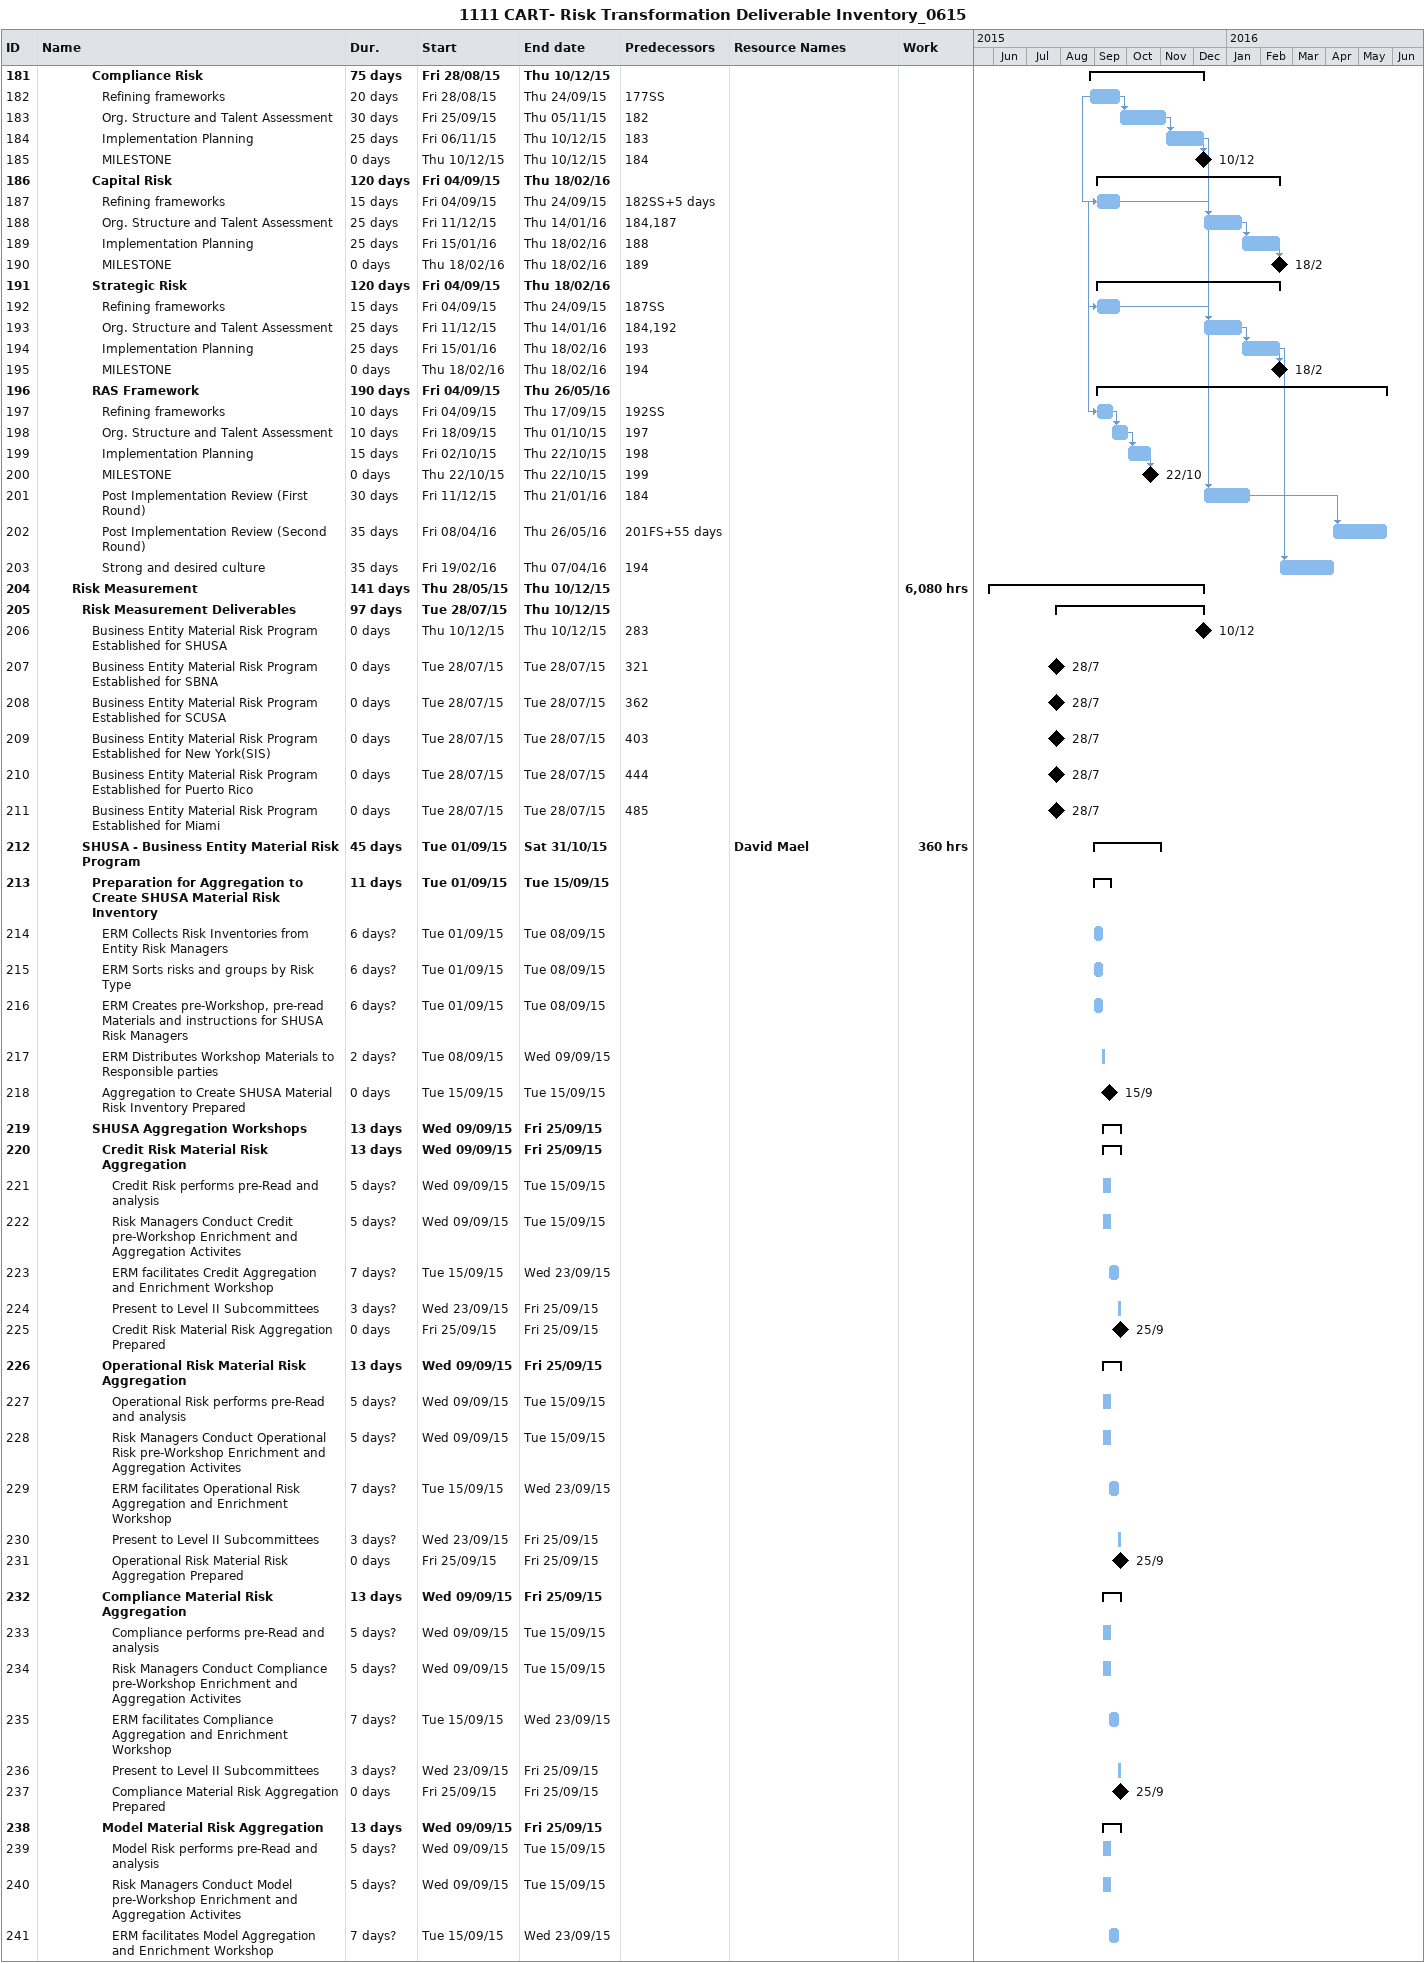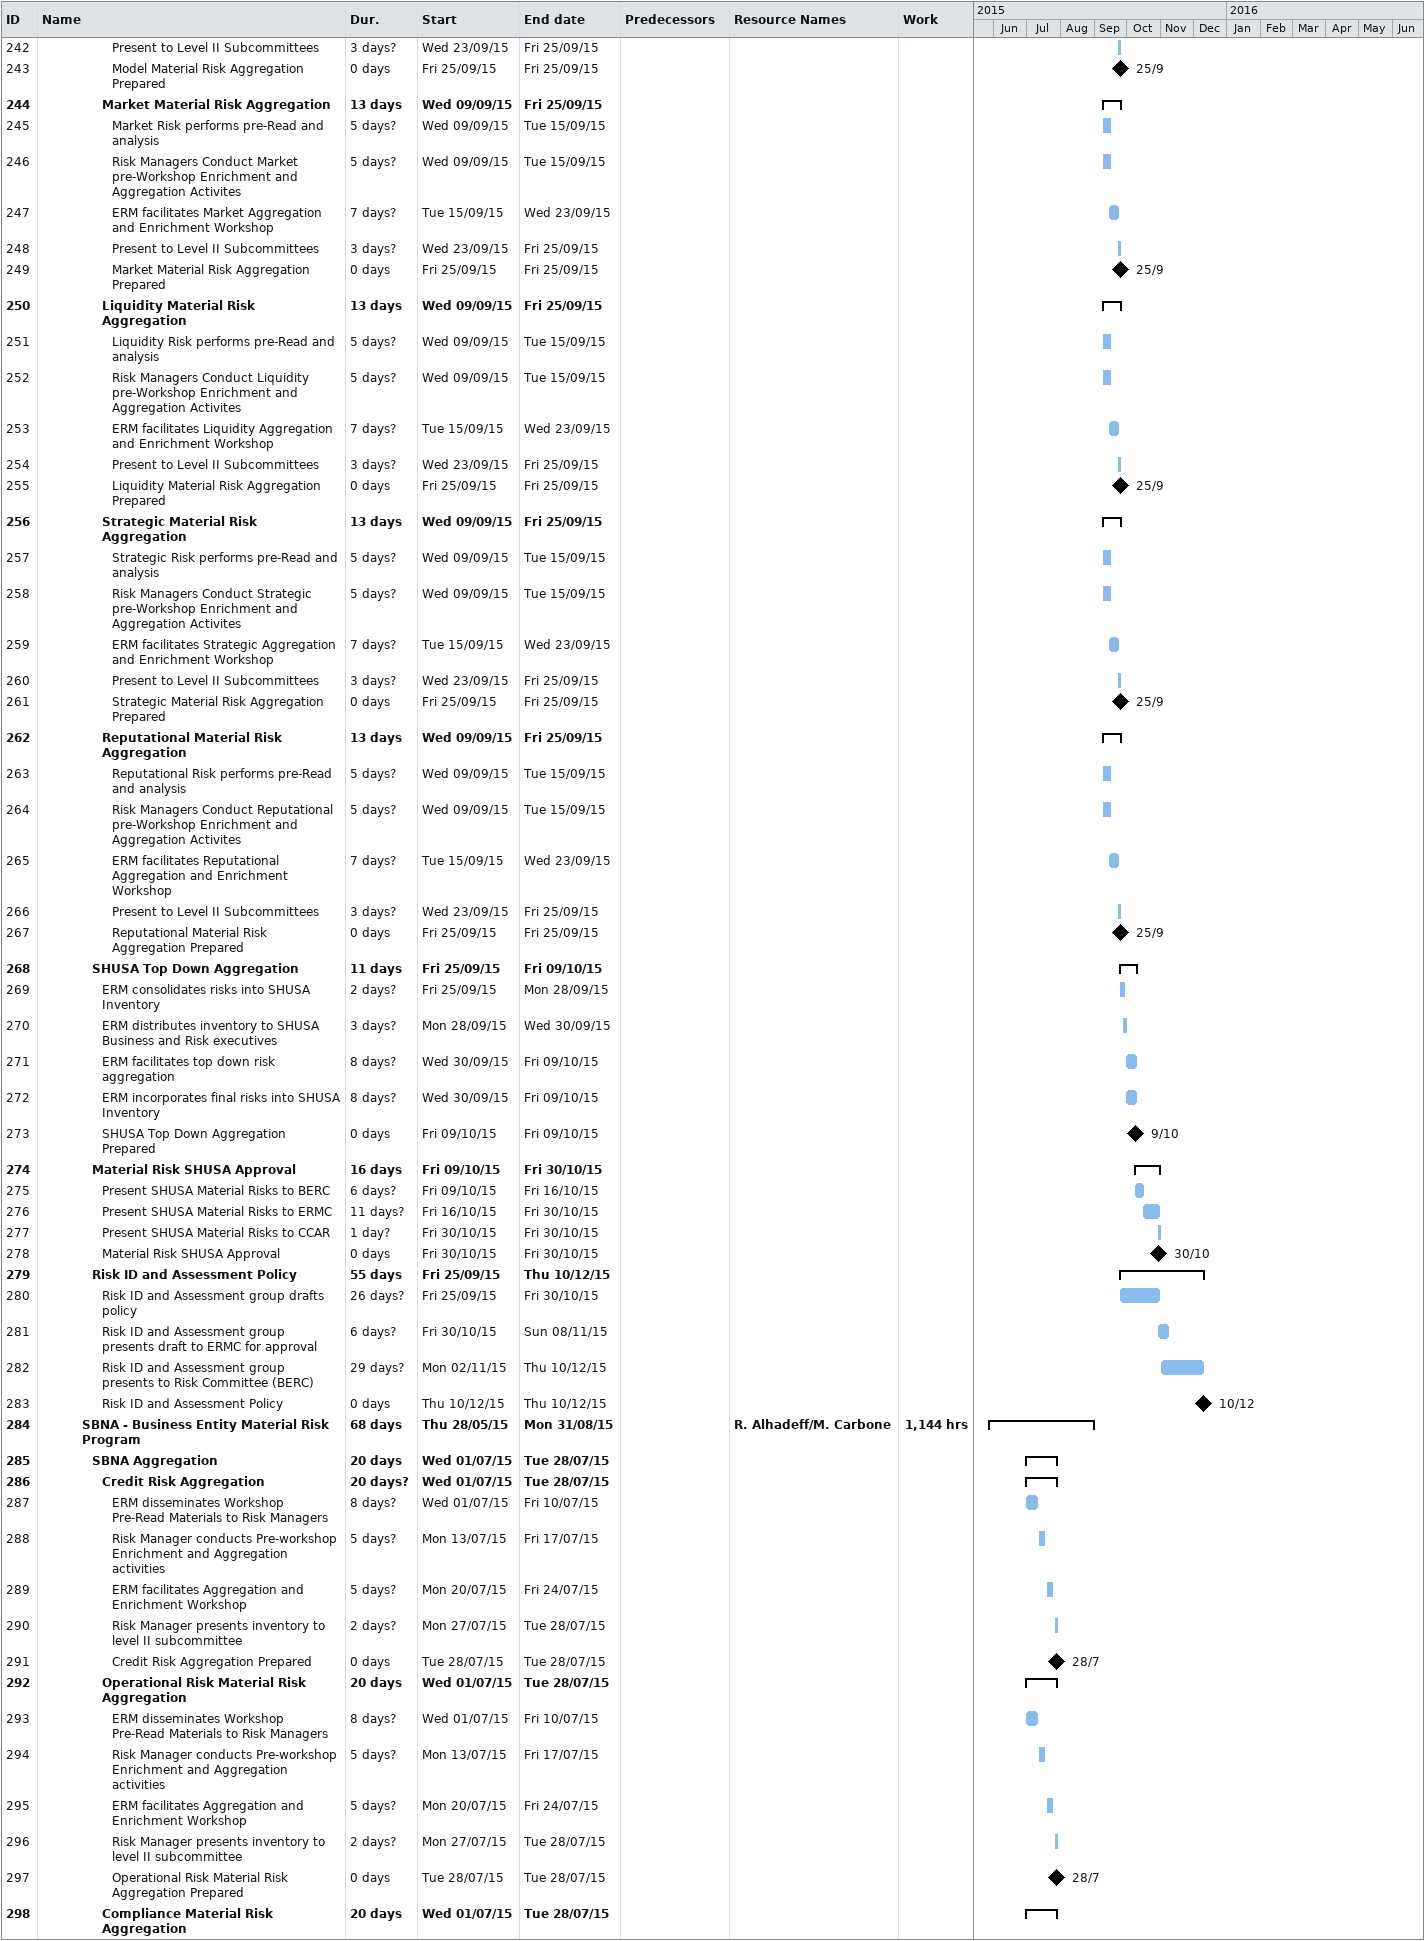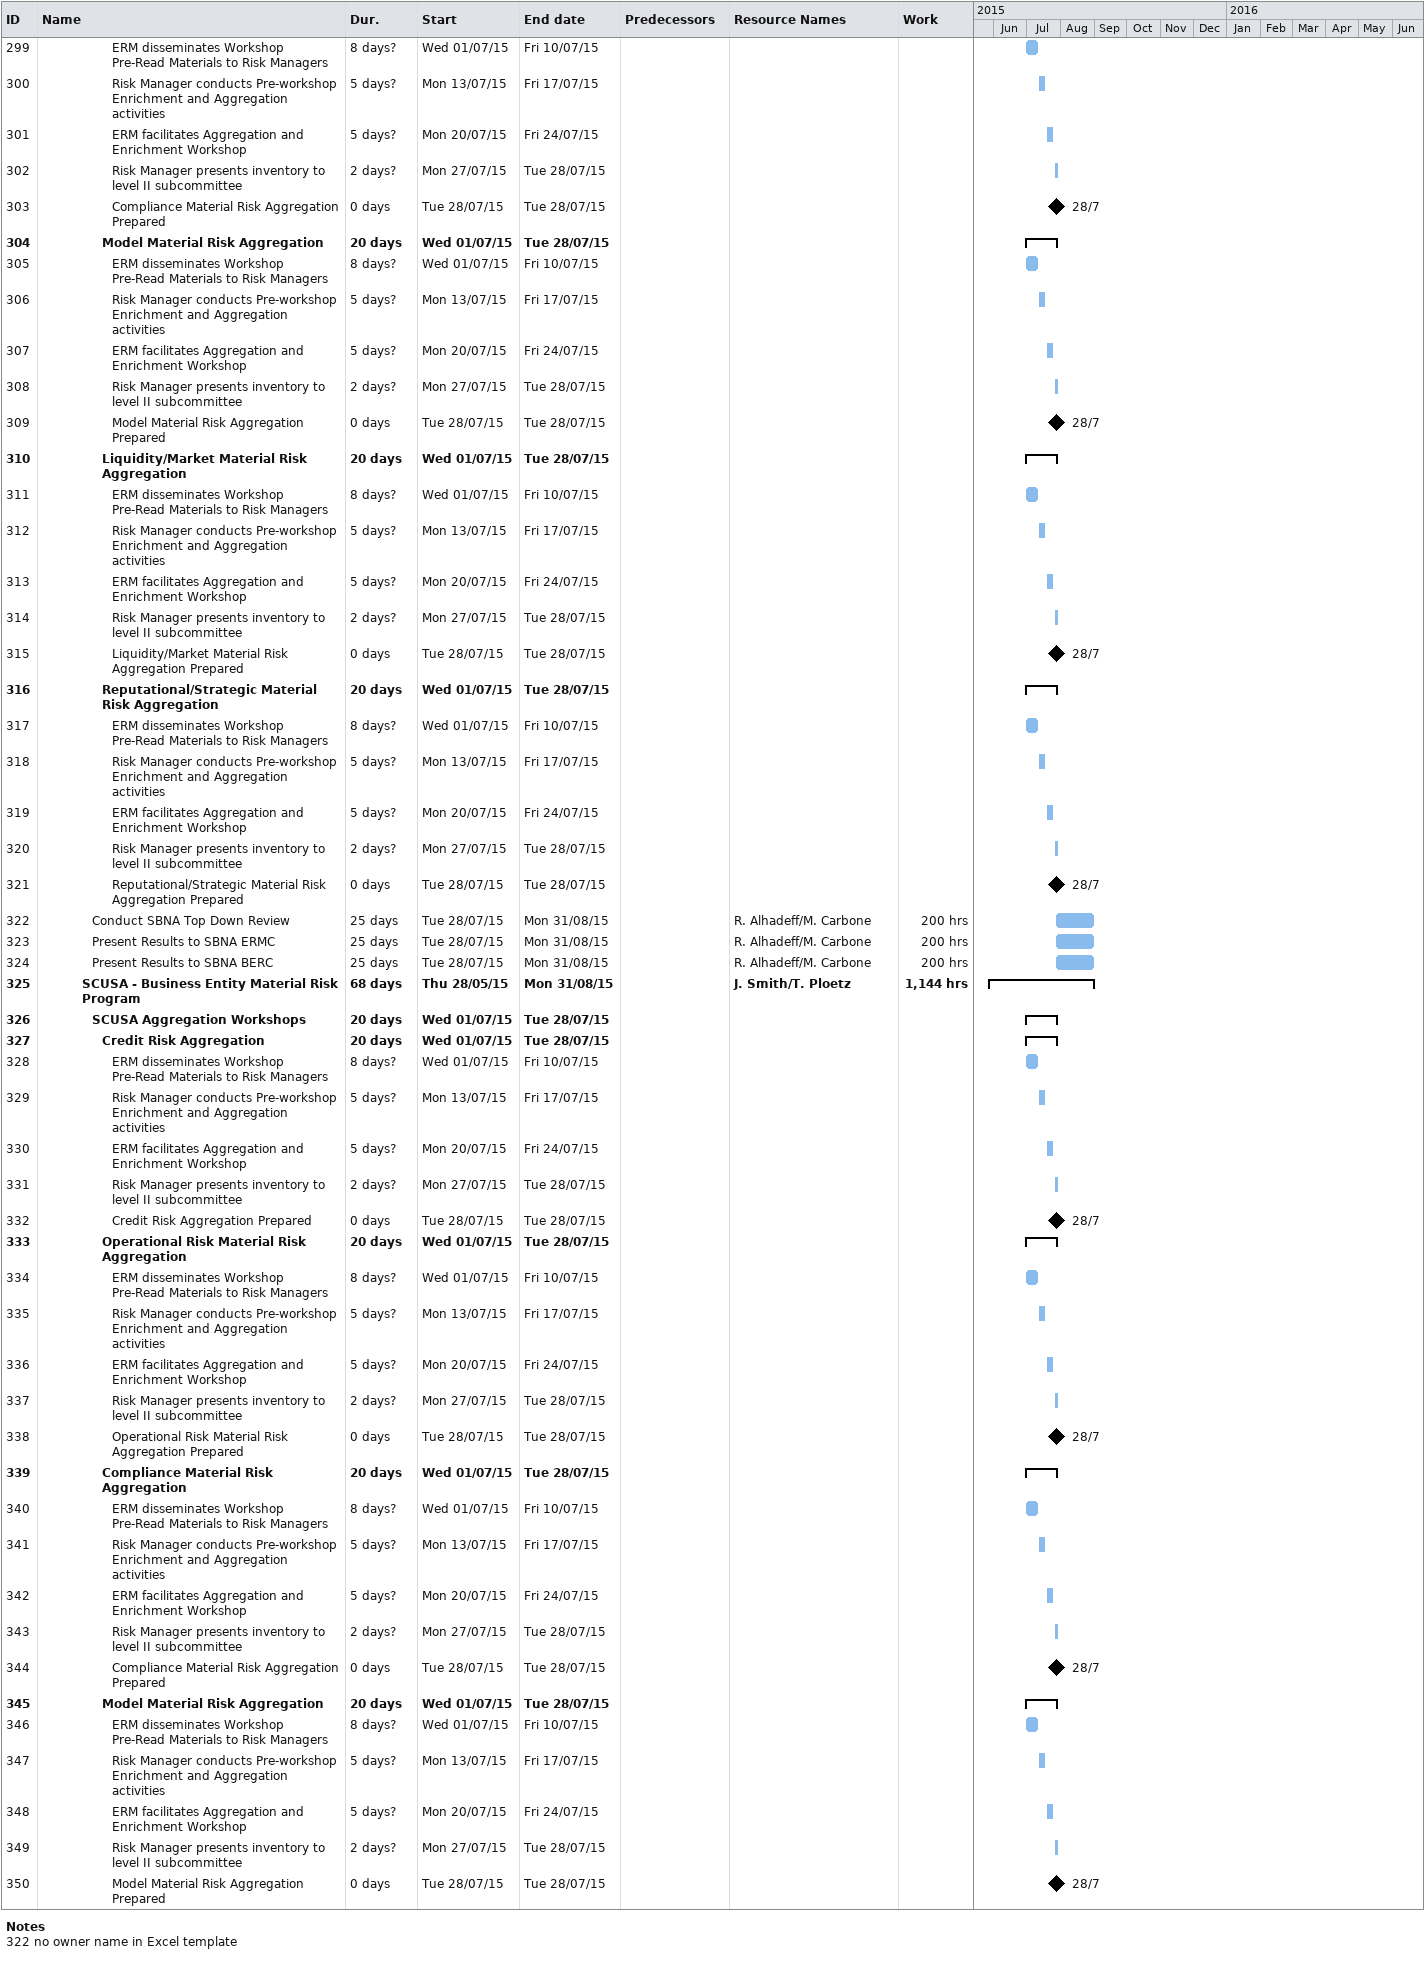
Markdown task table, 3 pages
1111 CART- Risk Transformation Deliverable Inventory_0615

| ID | Level | Task | Duration | Start | Finish | Predecessors | Resources | Work (h) |
|---|---|---|---|---|---|---|---|---|
| 181 | 6 | **Compliance Risk** | 75d | 2015-08-28 | 2015-12-10 |  |  |  |
| 182 | 7 | Refining frameworks | 20d | 2015-08-28 | 2015-09-24 | 177SS |  |  |
| 183 | 7 | Org. Structure and Talent Assessment | 30d | 2015-09-25 | 2015-11-05 | 182 |  |  |
| 184 | 7 | Implementation Planning | 25d | 2015-11-06 | 2015-12-10 | 183 |  |  |
| 185 | 7 | MILESTONE | 0d | 2015-12-10 | 2015-12-10 | 184 |  |  |
| 186 | 6 | **Capital Risk** | 120d | 2015-09-04 | 2016-02-18 |  |  |  |
| 187 | 7 | Refining frameworks | 15d | 2015-09-04 | 2015-09-24 | 182SS+5d |  |  |
| 188 | 7 | Org. Structure and Talent Assessment | 25d | 2015-12-11 | 2016-01-14 | 184, 187 |  |  |
| 189 | 7 | Implementation Planning | 25d | 2016-01-15 | 2016-02-18 | 188 |  |  |
| 190 | 7 | MILESTONE | 0d | 2016-02-18 | 2016-02-18 | 189 |  |  |
| 191 | 6 | **Strategic Risk** | 120d | 2015-09-04 | 2016-02-18 |  |  |  |
| 192 | 7 | Refining frameworks | 15d | 2015-09-04 | 2015-09-24 | 187SS |  |  |
| 193 | 7 | Org. Structure and Talent Assessment | 25d | 2015-12-11 | 2016-01-14 | 184, 192 |  |  |
| 194 | 7 | Implementation Planning | 25d | 2016-01-15 | 2016-02-18 | 193 |  |  |
| 195 | 7 | MILESTONE | 0d | 2016-02-18 | 2016-02-18 | 194 |  |  |
| 196 | 6 | **RAS Framework** | 190d | 2015-09-04 | 2016-05-26 |  |  |  |
| 197 | 7 | Refining frameworks | 10d | 2015-09-04 | 2015-09-17 | 192SS |  |  |
| 198 | 7 | Org. Structure and Talent Assessment | 10d | 2015-09-18 | 2015-10-01 | 197 |  |  |
| 199 | 7 | Implementation Planning | 15d | 2015-10-02 | 2015-10-22 | 198 |  |  |
| 200 | 7 | MILESTONE | 0d | 2015-10-22 | 2015-10-22 | 199 |  |  |
| 201 | 7 | Post Implementation Review (First Round) | 30d | 2015-12-11 | 2016-01-21 | 184 |  |  |
| 202 | 7 | Post Implementation Review (Second Round) | 35d | 2016-04-08 | 2016-05-26 | 201FS+55d |  |  |
| 203 | 7 | Strong and desired culture | 35d | 2016-02-19 | 2016-04-07 | 194 |  |  |
| 204 | 4 | **Risk Measurement** | 141d | 2015-05-28 | 2015-12-10 |  |  | 6080 |
| 205 | 5 | **Risk Measurement Deliverables** | 97d | 2015-07-28 | 2015-12-10 |  |  |  |
| 206 | 6 | Business Entity Material Risk Program Established for SHUSA | 0d | 2015-12-10 | 2015-12-10 | 283 |  |  |
| 207 | 6 | Business Entity Material Risk Program Established for SBNA | 0d | 2015-07-28 | 2015-07-28 | 321 |  |  |
| 208 | 6 | Business Entity Material Risk Program Established for SCUSA | 0d | 2015-07-28 | 2015-07-28 | 362 |  |  |
| 209 | 6 | Business Entity Material Risk Program Established for New York(SIS) | 0d | 2015-07-28 | 2015-07-28 | 403 |  |  |
| 210 | 6 | Business Entity Material Risk Program Established for Puerto Rico | 0d | 2015-07-28 | 2015-07-28 | 444 |  |  |
| 211 | 6 | Business Entity Material Risk Program Established for Miami | 0d | 2015-07-28 | 2015-07-28 | 485 |  |  |
| 212 | 5 | **SHUSA - Business Entity Material Risk Program** | 45d | 2015-09-01 | 2015-10-31 |  | David Mael | 360 |
| 213 | 6 | **Preparation for Aggregation to Create SHUSA Material Risk Inventory** | 11d | 2015-09-01 | 2015-09-15 |  |  |  |
| 214 | 7 | ERM Collects Risk Inventories from Entity Risk Managers | 6d? | 2015-09-01 | 2015-09-08 |  |  |  |
| 215 | 7 | ERM Sorts risks and groups by Risk Type | 6d? | 2015-09-01 | 2015-09-08 |  |  |  |
| 216 | 7 | ERM Creates pre-Workshop, pre-read Materials and instructions for SHUSA Risk Managers | 6d? | 2015-09-01 | 2015-09-08 |  |  |  |
| 217 | 7 | ERM Distributes Workshop Materials to Responsible parties | 2d? | 2015-09-08 | 2015-09-09 |  |  |  |
| 218 | 7 | Aggregation to Create SHUSA Material Risk Inventory Prepared | 0d | 2015-09-15 | 2015-09-15 |  |  |  |
| 219 | 6 | **SHUSA Aggregation Workshops** | 13d | 2015-09-09 | 2015-09-25 |  |  |  |
| 220 | 7 | **Credit Risk Material Risk Aggregation** | 13d | 2015-09-09 | 2015-09-25 |  |  |  |
| 221 | 8 | Credit Risk performs pre-Read and analysis | 5d? | 2015-09-09 | 2015-09-15 |  |  |  |
| 222 | 8 | Risk Managers Conduct Credit pre-Workshop Enrichment and Aggregation Activites | 5d? | 2015-09-09 | 2015-09-15 |  |  |  |
| 223 | 8 | ERM facilitates Credit Aggregation and Enrichment Workshop | 7d? | 2015-09-15 | 2015-09-23 |  |  |  |
| 224 | 8 | Present to Level II Subcommittees | 3d? | 2015-09-23 | 2015-09-25 |  |  |  |
| 225 | 8 | Credit Risk Material Risk Aggregation Prepared | 0d | 2015-09-25 | 2015-09-25 |  |  |  |
| 226 | 7 | **Operational Risk Material Risk Aggregation** | 13d | 2015-09-09 | 2015-09-25 |  |  |  |
| 227 | 8 | Operational Risk performs pre-Read and analysis | 5d? | 2015-09-09 | 2015-09-15 |  |  |  |
| 228 | 8 | Risk Managers Conduct Operational Risk pre-Workshop Enrichment and Aggregation Activites | 5d? | 2015-09-09 | 2015-09-15 |  |  |  |
| 229 | 8 | ERM facilitates Operational Risk Aggregation and Enrichment Workshop | 7d? | 2015-09-15 | 2015-09-23 |  |  |  |
| 230 | 8 | Present to Level II Subcommittees | 3d? | 2015-09-23 | 2015-09-25 |  |  |  |
| 231 | 8 | Operational Risk Material Risk Aggregation Prepared | 0d | 2015-09-25 | 2015-09-25 |  |  |  |
| 232 | 7 | **Compliance Material Risk Aggregation** | 13d | 2015-09-09 | 2015-09-25 |  |  |  |
| 233 | 8 | Compliance performs pre-Read and analysis | 5d? | 2015-09-09 | 2015-09-15 |  |  |  |
| 234 | 8 | Risk Managers Conduct Compliance pre-Workshop Enrichment and Aggregation Activites | 5d? | 2015-09-09 | 2015-09-15 |  |  |  |
| 235 | 8 | ERM facilitates Compliance Aggregation and Enrichment Workshop | 7d? | 2015-09-15 | 2015-09-23 |  |  |  |
| 236 | 8 | Present to Level II Subcommittees | 3d? | 2015-09-23 | 2015-09-25 |  |  |  |
| 237 | 8 | Compliance Material Risk Aggregation Prepared | 0d | 2015-09-25 | 2015-09-25 |  |  |  |
| 238 | 7 | **Model Material Risk Aggregation** | 13d | 2015-09-09 | 2015-09-25 |  |  |  |
| 239 | 8 | Model Risk performs pre-Read and analysis | 5d? | 2015-09-09 | 2015-09-15 |  |  |  |
| 240 | 8 | Risk Managers Conduct Model pre-Workshop Enrichment and Aggregation Activites | 5d? | 2015-09-09 | 2015-09-15 |  |  |  |
| 241 | 8 | ERM facilitates Model Aggregation and Enrichment Workshop | 7d? | 2015-09-15 | 2015-09-23 |  |  |  |
| 242 | 8 | Present to Level II Subcommittees | 3d? | 2015-09-23 | 2015-09-25 |  |  |  |
| 243 | 8 | Model Material Risk Aggregation Prepared | 0d | 2015-09-25 | 2015-09-25 |  |  |  |
| 244 | 7 | **Market Material Risk Aggregation** | 13d | 2015-09-09 | 2015-09-25 |  |  |  |
| 245 | 8 | Market Risk performs pre-Read and analysis | 5d? | 2015-09-09 | 2015-09-15 |  |  |  |
| 246 | 8 | Risk Managers Conduct Market pre-Workshop Enrichment and Aggregation Activites | 5d? | 2015-09-09 | 2015-09-15 |  |  |  |
| 247 | 8 | ERM facilitates Market Aggregation and Enrichment Workshop | 7d? | 2015-09-15 | 2015-09-23 |  |  |  |
| 248 | 8 | Present to Level II Subcommittees | 3d? | 2015-09-23 | 2015-09-25 |  |  |  |
| 249 | 8 | Market Material Risk Aggregation Prepared | 0d | 2015-09-25 | 2015-09-25 |  |  |  |
| 250 | 7 | **Liquidity Material Risk Aggregation** | 13d | 2015-09-09 | 2015-09-25 |  |  |  |
| 251 | 8 | Liquidity Risk performs pre-Read and analysis | 5d? | 2015-09-09 | 2015-09-15 |  |  |  |
| 252 | 8 | Risk Managers Conduct Liquidity pre-Workshop Enrichment and Aggregation Activites | 5d? | 2015-09-09 | 2015-09-15 |  |  |  |
| 253 | 8 | ERM facilitates Liquidity Aggregation and Enrichment Workshop | 7d? | 2015-09-15 | 2015-09-23 |  |  |  |
| 254 | 8 | Present to Level II Subcommittees | 3d? | 2015-09-23 | 2015-09-25 |  |  |  |
| 255 | 8 | Liquidity Material Risk Aggregation Prepared | 0d | 2015-09-25 | 2015-09-25 |  |  |  |
| 256 | 7 | **Strategic Material Risk Aggregation** | 13d | 2015-09-09 | 2015-09-25 |  |  |  |
| 257 | 8 | Strategic Risk performs pre-Read and analysis | 5d? | 2015-09-09 | 2015-09-15 |  |  |  |
| 258 | 8 | Risk Managers Conduct Strategic pre-Workshop Enrichment and Aggregation Activites | 5d? | 2015-09-09 | 2015-09-15 |  |  |  |
| 259 | 8 | ERM facilitates Strategic Aggregation and Enrichment Workshop | 7d? | 2015-09-15 | 2015-09-23 |  |  |  |
| 260 | 8 | Present to Level II Subcommittees | 3d? | 2015-09-23 | 2015-09-25 |  |  |  |
| 261 | 8 | Strategic Material Risk Aggregation Prepared | 0d | 2015-09-25 | 2015-09-25 |  |  |  |
| 262 | 7 | **Reputational Material Risk Aggregation** | 13d | 2015-09-09 | 2015-09-25 |  |  |  |
| 263 | 8 | Reputational Risk performs pre-Read and analysis | 5d? | 2015-09-09 | 2015-09-15 |  |  |  |
| 264 | 8 | Risk Managers Conduct Reputational pre-Workshop Enrichment and Aggregation Activites | 5d? | 2015-09-09 | 2015-09-15 |  |  |  |
| 265 | 8 | ERM facilitates Reputational Aggregation and Enrichment Workshop | 7d? | 2015-09-15 | 2015-09-23 |  |  |  |
| 266 | 8 | Present to Level II Subcommittees | 3d? | 2015-09-23 | 2015-09-25 |  |  |  |
| 267 | 8 | Reputational Material Risk Aggregation Prepared | 0d | 2015-09-25 | 2015-09-25 |  |  |  |
| 268 | 6 | **SHUSA Top Down Aggregation** | 11d | 2015-09-25 | 2015-10-09 |  |  |  |
| 269 | 7 | ERM consolidates risks into SHUSA Inventory | 2d? | 2015-09-25 | 2015-09-28 |  |  |  |
| 270 | 7 | ERM distributes inventory to SHUSA Business and Risk executives | 3d? | 2015-09-28 | 2015-09-30 |  |  |  |
| 271 | 7 | ERM facilitates top down risk aggregation | 8d? | 2015-09-30 | 2015-10-09 |  |  |  |
| 272 | 7 | ERM incorporates final risks into SHUSA Inventory | 8d? | 2015-09-30 | 2015-10-09 |  |  |  |
| 273 | 7 | SHUSA Top Down Aggregation Prepared | 0d | 2015-10-09 | 2015-10-09 |  |  |  |
| 274 | 6 | **Material Risk SHUSA Approval** | 16d | 2015-10-09 | 2015-10-30 |  |  |  |
| 275 | 7 | Present SHUSA Material Risks to BERC | 6d? | 2015-10-09 | 2015-10-16 |  |  |  |
| 276 | 7 | Present SHUSA Material Risks to ERMC | 11d? | 2015-10-16 | 2015-10-30 |  |  |  |
| 277 | 7 | Present SHUSA Material Risks to CCAR | 1d? | 2015-10-30 | 2015-10-30 |  |  |  |
| 278 | 7 | Material Risk SHUSA Approval | 0d | 2015-10-30 | 2015-10-30 |  |  |  |
| 279 | 6 | **Risk ID and Assessment Policy** | 55d | 2015-09-25 | 2015-12-10 |  |  |  |
| 280 | 7 | Risk ID and Assessment group drafts policy | 26d? | 2015-09-25 | 2015-10-30 |  |  |  |
| 281 | 7 | Risk ID and Assessment group presents draft to ERMC for approval | 6d? | 2015-10-30 | 2015-11-08 |  |  |  |
| 282 | 7 | Risk ID and Assessment group presents to Risk Committee (BERC) | 29d? | 2015-11-02 | 2015-12-10 |  |  |  |
| 283 | 7 | Risk ID and Assessment Policy | 0d | 2015-12-10 | 2015-12-10 |  |  |  |
| 284 | 5 | **SBNA - Business Entity Material Risk Program** | 68d | 2015-05-28 | 2015-08-31 |  | R. Alhadeff/M. Carbone | 1144 |
| 285 | 6 | **SBNA Aggregation** | 20d | 2015-07-01 | 2015-07-28 |  |  |  |
| 286 | 7 | **Credit Risk Aggregation** | 20d? | 2015-07-01 | 2015-07-28 |  |  |  |
| 287 | 8 | ERM disseminates Workshop Pre-Read Materials to Risk Managers | 8d? | 2015-07-01 | 2015-07-10 |  |  |  |
| 288 | 8 | Risk Manager conducts Pre-workshop Enrichment and Aggregation activities | 5d? | 2015-07-13 | 2015-07-17 |  |  |  |
| 289 | 8 | ERM facilitates Aggregation and Enrichment Workshop | 5d? | 2015-07-20 | 2015-07-24 |  |  |  |
| 290 | 8 | Risk Manager presents inventory to level II subcommittee | 2d? | 2015-07-27 | 2015-07-28 |  |  |  |
| 291 | 8 | Credit Risk Aggregation Prepared | 0d | 2015-07-28 | 2015-07-28 |  |  |  |
| 292 | 7 | **Operational Risk Material Risk Aggregation** | 20d | 2015-07-01 | 2015-07-28 |  |  |  |
| 293 | 8 | ERM disseminates Workshop Pre-Read Materials to Risk Managers | 8d? | 2015-07-01 | 2015-07-10 |  |  |  |
| 294 | 8 | Risk Manager conducts Pre-workshop Enrichment and Aggregation activities | 5d? | 2015-07-13 | 2015-07-17 |  |  |  |
| 295 | 8 | ERM facilitates Aggregation and Enrichment Workshop | 5d? | 2015-07-20 | 2015-07-24 |  |  |  |
| 296 | 8 | Risk Manager presents inventory to level II subcommittee | 2d? | 2015-07-27 | 2015-07-28 |  |  |  |
| 297 | 8 | Operational Risk Material Risk Aggregation Prepared | 0d | 2015-07-28 | 2015-07-28 |  |  |  |
| 298 | 7 | **Compliance Material Risk Aggregation** | 20d | 2015-07-01 | 2015-07-28 |  |  |  |
| 299 | 8 | ERM disseminates Workshop Pre-Read Materials to Risk Managers | 8d? | 2015-07-01 | 2015-07-10 |  |  |  |
| 300 | 8 | Risk Manager conducts Pre-workshop Enrichment and Aggregation activities | 5d? | 2015-07-13 | 2015-07-17 |  |  |  |
| 301 | 8 | ERM facilitates Aggregation and Enrichment Workshop | 5d? | 2015-07-20 | 2015-07-24 |  |  |  |
| 302 | 8 | Risk Manager presents inventory to level II subcommittee | 2d? | 2015-07-27 | 2015-07-28 |  |  |  |
| 303 | 8 | Compliance Material Risk Aggregation Prepared | 0d | 2015-07-28 | 2015-07-28 |  |  |  |
| 304 | 7 | **Model Material Risk Aggregation** | 20d | 2015-07-01 | 2015-07-28 |  |  |  |
| 305 | 8 | ERM disseminates Workshop Pre-Read Materials to Risk Managers | 8d? | 2015-07-01 | 2015-07-10 |  |  |  |
| 306 | 8 | Risk Manager conducts Pre-workshop Enrichment and Aggregation activities | 5d? | 2015-07-13 | 2015-07-17 |  |  |  |
| 307 | 8 | ERM facilitates Aggregation and Enrichment Workshop | 5d? | 2015-07-20 | 2015-07-24 |  |  |  |
| 308 | 8 | Risk Manager presents inventory to level II subcommittee | 2d? | 2015-07-27 | 2015-07-28 |  |  |  |
| 309 | 8 | Model Material Risk Aggregation Prepared | 0d | 2015-07-28 | 2015-07-28 |  |  |  |
| 310 | 7 | **Liquidity/Market Material Risk Aggregation** | 20d | 2015-07-01 | 2015-07-28 |  |  |  |
| 311 | 8 | ERM disseminates Workshop Pre-Read Materials to Risk Managers | 8d? | 2015-07-01 | 2015-07-10 |  |  |  |
| 312 | 8 | Risk Manager conducts Pre-workshop Enrichment and Aggregation activities | 5d? | 2015-07-13 | 2015-07-17 |  |  |  |
| 313 | 8 | ERM facilitates Aggregation and Enrichment Workshop | 5d? | 2015-07-20 | 2015-07-24 |  |  |  |
| 314 | 8 | Risk Manager presents inventory to level II subcommittee | 2d? | 2015-07-27 | 2015-07-28 |  |  |  |
| 315 | 8 | Liquidity/Market Material Risk Aggregation Prepared | 0d | 2015-07-28 | 2015-07-28 |  |  |  |
| 316 | 7 | **Reputational/Strategic Material Risk Aggregation** | 20d | 2015-07-01 | 2015-07-28 |  |  |  |
| 317 | 8 | ERM disseminates Workshop Pre-Read Materials to Risk Managers | 8d? | 2015-07-01 | 2015-07-10 |  |  |  |
| 318 | 8 | Risk Manager conducts Pre-workshop Enrichment and Aggregation activities | 5d? | 2015-07-13 | 2015-07-17 |  |  |  |
| 319 | 8 | ERM facilitates Aggregation and Enrichment Workshop | 5d? | 2015-07-20 | 2015-07-24 |  |  |  |
| 320 | 8 | Risk Manager presents inventory to level II subcommittee | 2d? | 2015-07-27 | 2015-07-28 |  |  |  |
| 321 | 8 | Reputational/Strategic Material Risk Aggregation Prepared | 0d | 2015-07-28 | 2015-07-28 |  |  |  |
| 322 | 6 | Conduct SBNA Top Down Review | 25d | 2015-07-28 | 2015-08-31 |  | R. Alhadeff/M. Carbone | 200 |
| 323 | 6 | Present Results to SBNA ERMC | 25d | 2015-07-28 | 2015-08-31 |  | R. Alhadeff/M. Carbone | 200 |
| 324 | 6 | Present Results to SBNA BERC | 25d | 2015-07-28 | 2015-08-31 |  | R. Alhadeff/M. Carbone | 200 |
| 325 | 5 | **SCUSA - Business Entity Material Risk Program** | 68d | 2015-05-28 | 2015-08-31 |  | J. Smith/T. Ploetz | 1144 |
| 326 | 6 | **SCUSA Aggregation Workshops** | 20d | 2015-07-01 | 2015-07-28 |  |  |  |
| 327 | 7 | **Credit Risk Aggregation** | 20d | 2015-07-01 | 2015-07-28 |  |  |  |
| 328 | 8 | ERM disseminates Workshop Pre-Read Materials to Risk Managers | 8d? | 2015-07-01 | 2015-07-10 |  |  |  |
| 329 | 8 | Risk Manager conducts Pre-workshop Enrichment and Aggregation activities | 5d? | 2015-07-13 | 2015-07-17 |  |  |  |
| 330 | 8 | ERM facilitates Aggregation and Enrichment Workshop | 5d? | 2015-07-20 | 2015-07-24 |  |  |  |
| 331 | 8 | Risk Manager presents inventory to level II subcommittee | 2d? | 2015-07-27 | 2015-07-28 |  |  |  |
| 332 | 8 | Credit Risk Aggregation Prepared | 0d | 2015-07-28 | 2015-07-28 |  |  |  |
| 333 | 7 | **Operational Risk Material Risk Aggregation** | 20d | 2015-07-01 | 2015-07-28 |  |  |  |
| 334 | 8 | ERM disseminates Workshop Pre-Read Materials to Risk Managers | 8d? | 2015-07-01 | 2015-07-10 |  |  |  |
| 335 | 8 | Risk Manager conducts Pre-workshop Enrichment and Aggregation activities | 5d? | 2015-07-13 | 2015-07-17 |  |  |  |
| 336 | 8 | ERM facilitates Aggregation and Enrichment Workshop | 5d? | 2015-07-20 | 2015-07-24 |  |  |  |
| 337 | 8 | Risk Manager presents inventory to level II subcommittee | 2d? | 2015-07-27 | 2015-07-28 |  |  |  |
| 338 | 8 | Operational Risk Material Risk Aggregation Prepared | 0d | 2015-07-28 | 2015-07-28 |  |  |  |
| 339 | 7 | **Compliance Material Risk Aggregation** | 20d | 2015-07-01 | 2015-07-28 |  |  |  |
| 340 | 8 | ERM disseminates Workshop Pre-Read Materials to Risk Managers | 8d? | 2015-07-01 | 2015-07-10 |  |  |  |
| 341 | 8 | Risk Manager conducts Pre-workshop Enrichment and Aggregation activities | 5d? | 2015-07-13 | 2015-07-17 |  |  |  |
| 342 | 8 | ERM facilitates Aggregation and Enrichment Workshop | 5d? | 2015-07-20 | 2015-07-24 |  |  |  |
| 343 | 8 | Risk Manager presents inventory to level II subcommittee | 2d? | 2015-07-27 | 2015-07-28 |  |  |  |
| 344 | 8 | Compliance Material Risk Aggregation Prepared | 0d | 2015-07-28 | 2015-07-28 |  |  |  |
| 345 | 7 | **Model Material Risk Aggregation** | 20d | 2015-07-01 | 2015-07-28 |  |  |  |
| 346 | 8 | ERM disseminates Workshop Pre-Read Materials to Risk Managers | 8d? | 2015-07-01 | 2015-07-10 |  |  |  |
| 347 | 8 | Risk Manager conducts Pre-workshop Enrichment and Aggregation activities | 5d? | 2015-07-13 | 2015-07-17 |  |  |  |
| 348 | 8 | ERM facilitates Aggregation and Enrichment Workshop | 5d? | 2015-07-20 | 2015-07-24 |  |  |  |
| 349 | 8 | Risk Manager presents inventory to level II subcommittee | 2d? | 2015-07-27 | 2015-07-28 |  |  |  |
| 350 | 8 | Model Material Risk Aggregation Prepared | 0d | 2015-07-28 | 2015-07-28 |  |  |  |

Notes
- 322: no owner name in Excel template
